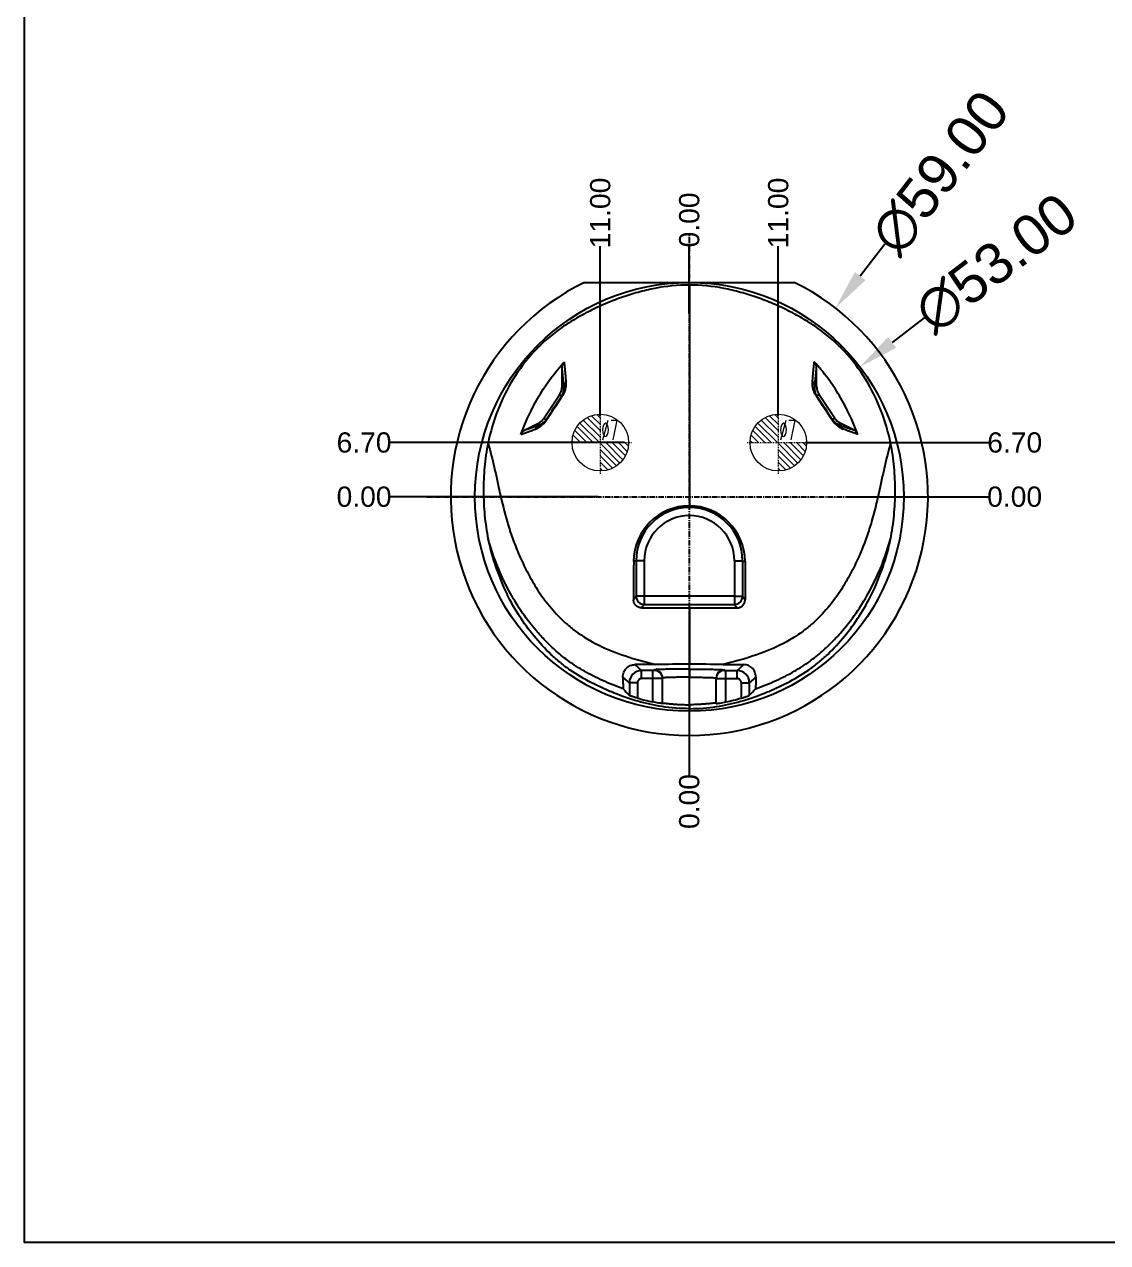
# Model space of a CAD drawing. Header units: millimetres. Extents: x 2899 to 3306, y 1519 to 1820.
# Drawn here: x 2899.5 to 3033.4, y 1519.2 to 1669.8 of the extents above; entities that cross this region are included whole.
import ezdxf
from ezdxf.enums import TextEntityAlignment as Align

# ---------------------------------------------------------------- set-up
doc = ezdxf.new("R2010")
doc.units = ezdxf.units.MM
doc.linetypes.add('CENTER', pattern=[0.6, 0.375, -0.075, 0.075, -0.075])
doc.linetypes.add('HIDDEN', pattern=[0.2, 0.1, -0.1])
doc.layers.add('DEFAULT_2', color=8, linetype='HIDDEN')
doc.layers.add('dim', color=82, linetype='Continuous', lineweight=9)
doc.layers.add('epin', color=13, linetype='Continuous', lineweight=9)
doc.styles.get("Standard").update_dxf_attribs({"font": 'arial.ttf'})
doc.styles.add('TXT05', font='txt.shx', dxfattribs={"width": 0.5, "bigfont": 'gbcbig.shx'})
doc.dimstyles.get("Standard").update_dxf_attribs({"dimtxt": 0.18, "dimasz": 0.18, "dimexe": 0.18, "dimexo": 0.0625, "dimgap": 0.09, "dimtad": 0, "dimtih": 1, "dimtoh": 1, "dimzin": 0, "dimdsep": 46, "dimtxsty": 'Standard', "dimcen": 0.09, "dimadec": 0, "dimazin": 0, "dimtfac": 1, "dimtofl": 0, "dimtmove": 0, "dimatfit": 3, "dimfxl": 0, "dimtolj": 1, "dimtzin": 0, "dimarcsym": 0})

# ---------------------------------------------------------------- blocks, each defined once
blk = doc.blocks.new('*D21')
at = {"layer": 'Defpoints', "color": 0, "transparency": 16777216}
for p in [(2995.98, 1618.13), (3018.65, 1618.13), (2981.68, 1611.43)]:
    blk.add_point(p, dxfattribs=at)
at = {"layer": 'dim', "color": 4, "lineweight": -2, "transparency": 16777216}
blk.add_line((2995.98, 1618.13), (3018.65, 1618.13), dxfattribs=at)
at = {"layer": 'dim', "color": 6, "transparency": 16777216, "insert": (3021.9, 1618.13), "char_height": 2.5, "attachment_point": 5}
blk.add_mtext('\\A1;6.70', dxfattribs=at)
blk = doc.blocks.new('*D26')
at = {"layer": 'Defpoints', "color": 0, "transparency": 16777216}
for p in [(2981.68, 1611.43), (3001.43, 1611.43), (3018.65, 1611.43)]:
    blk.add_point(p, dxfattribs=at)
at = {"layer": 'dim', "color": 4, "lineweight": -2, "transparency": 16777216}
blk.add_line((3001.43, 1611.43), (3018.65, 1611.43), dxfattribs=at)
at = {"layer": 'dim', "color": 6, "transparency": 16777216, "insert": (3021.89, 1611.43), "char_height": 2.5, "attachment_point": 5}
blk.add_mtext('\\A1;0.00', dxfattribs=at)
blk = doc.blocks.new('*D22')
at = {"layer": 'Defpoints', "color": 0, "transparency": 16777216}
for p in [(2992.68, 1642.41), (2992.68, 1621.43), (2981.68, 1611.43)]:
    blk.add_point(p, dxfattribs=at)
at = {"layer": 'dim', "color": 4, "lineweight": -2, "transparency": 16777216}
blk.add_line((2992.68, 1621.43), (2992.68, 1642.41), dxfattribs=at)
at = {"layer": 'dim', "color": 6, "transparency": 16777216, "insert": (2992.68, 1646.51), "char_height": 2.5, "attachment_point": 5, "rotation": 90}
blk.add_mtext('\\A1;11.00', dxfattribs=at)
blk = doc.blocks.new('*D28')
at = {"layer": 'Defpoints', "color": 0, "transparency": 16777216}
for p in [(2981.68, 1642.41), (2981.68, 1634.1), (2981.68, 1611.43)]:
    blk.add_point(p, dxfattribs=at)
at = {"layer": 'dim', "color": 4, "lineweight": -2, "transparency": 16777216}
blk.add_line((2981.68, 1634.1), (2981.68, 1642.41), dxfattribs=at)
at = {"layer": 'dim', "color": 6, "transparency": 16777216, "insert": (2981.68, 1645.65), "char_height": 2.5, "attachment_point": 5, "rotation": 90}
blk.add_mtext('\\A1;0.00', dxfattribs=at)
blk = doc.blocks.new('*D29')
at = {"layer": 'Defpoints', "color": 0, "transparency": 16777216}
for p in [(2970.68, 1642.41), (2970.68, 1621.43), (2981.68, 1611.43)]:
    blk.add_point(p, dxfattribs=at)
at = {"layer": 'dim', "color": 4, "lineweight": -2, "transparency": 16777216}
blk.add_line((2970.68, 1621.43), (2970.68, 1642.41), dxfattribs=at)
at = {"layer": 'dim', "color": 6, "transparency": 16777216, "insert": (2970.68, 1646.51), "char_height": 2.5, "attachment_point": 5, "rotation": 90}
blk.add_mtext('\\A1;11.00', dxfattribs=at)
blk = doc.blocks.new('*D23')
at = {"layer": 'Defpoints', "color": 0, "transparency": 16777216}
for p in [(2944.73, 1611.43), (2970.43, 1611.43), (2981.68, 1611.43)]:
    blk.add_point(p, dxfattribs=at)
at = {"layer": 'dim', "color": 4, "lineweight": -2, "transparency": 16777216}
blk.add_line((2970.43, 1611.43), (2944.73, 1611.43), dxfattribs=at)
at = {"layer": 'dim', "color": 6, "transparency": 16777216, "insert": (2941.48, 1611.43), "char_height": 2.5, "attachment_point": 5}
blk.add_mtext('\\A1;0.00', dxfattribs=at)
blk = doc.blocks.new('*D30')
at = {"layer": 'Defpoints', "color": 0, "transparency": 16777216}
for p in [(2944.73, 1618.13), (2973.68, 1618.13), (2981.68, 1611.43)]:
    blk.add_point(p, dxfattribs=at)
at = {"layer": 'dim', "color": 4, "lineweight": -2, "transparency": 16777216}
blk.add_line((2973.68, 1618.13), (2944.73, 1618.13), dxfattribs=at)
at = {"layer": 'dim', "color": 6, "transparency": 16777216, "insert": (2941.48, 1618.13), "char_height": 2.5, "attachment_point": 5}
blk.add_mtext('\\A1;6.70', dxfattribs=at)
blk = doc.blocks.new('*D24')
at = {"layer": 'Defpoints', "color": 0, "transparency": 16777216}
for p in [(2981.68, 1611.43), (2981.68, 1596.5), (2981.68, 1577.02)]:
    blk.add_point(p, dxfattribs=at)
at = {"layer": 'dim', "color": 4, "lineweight": -2, "transparency": 16777216}
blk.add_line((2981.68, 1596.5), (2981.68, 1577.02), dxfattribs=at)
at = {"layer": 'dim', "color": 6, "transparency": 16777216, "insert": (2981.68, 1573.77), "char_height": 2.5, "attachment_point": 5, "rotation": 90}
blk.add_mtext('\\A1;0.00', dxfattribs=at)
blk = doc.blocks.new('*D31')
at = {"color": 4, "lineweight": -2, "transparency": 16777216}
blk.add_line((3010.72, 1633.54), (3006.75, 1630.51), dxfattribs=at)
at = {"color": 4, "transparency": 16777216}
blk.add_solid([(3006.24, 1631.17), (3007.25, 1629.85), (3002.77, 1627.48)], dxfattribs=at)
at = {"layer": 'Defpoints', "color": 0, "transparency": 16777216}
for p in [(3002.77, 1627.48), (2960.6, 1595.37)]:
    blk.add_point(p, dxfattribs=at)
at = {"color": 6, "transparency": 16777216, "insert": (3019.59, 1640.29), "char_height": 5, "attachment_point": 5, "rotation": 37.288}
blk.add_mtext('\\A1;∅53.00', dxfattribs=at)
blk = doc.blocks.new('*D32')
at = {"color": 4, "lineweight": -2, "transparency": 16777216}
blk.add_line((3005.86, 1642.66), (3002.8, 1638.71), dxfattribs=at)
at = {"color": 4, "transparency": 16777216}
blk.add_solid([(3002.14, 1639.22), (3003.46, 1638.2), (2999.74, 1634.75)], dxfattribs=at)
at = {"layer": 'Defpoints', "color": 0, "transparency": 16777216}
for p in [(2999.74, 1634.75), (2963.63, 1588.1)]:
    blk.add_point(p, dxfattribs=at)
at = {"color": 6, "transparency": 16777216, "insert": (3012.69, 1651.48), "char_height": 5, "attachment_point": 5, "rotation": 52.2565}
blk.add_mtext('\\A1;∅59.00', dxfattribs=at)
blk = doc.blocks.new('epin_ejp_7')
at = {"layer": 'epin'}
h = blk.add_hatch(dxfattribs=at)
h.set_pattern_fill('_ANSI31', color=123, scale=0.175, angle=90)
h.set_pattern_definition([(135, (711.1017, 67.38964), (-0.3928862, -0.3928862), [])])
h.paths.add_polyline_path([(0, 3.5, 0.414214), (-3.5, 0), (0, 0)])
h.paths.add_polyline_path([(3.5, 0), (0, 0), (0, -3.5, 0.414214)])
at = {"layer": 'epin', "color": 1, "linetype": 'CENTER', "ltscale": 0.217692}
for p, q in [((0, -3.85), (0, 3.85)), ((-3.85, 0), (3.85, 0))]:
    blk.add_line(p, q, dxfattribs=at)
at = {"layer": 'epin'}
blk.add_circle((0, 0), 3.5, dxfattribs=at)
at = {"layer": 'epin', "color": 6, "style": 'TXT05', "width": 0.5}
blk.add_text('%%c7', height=2.45, dxfattribs=at).set_placement((1.16, 1.57), align=Align.MIDDLE)

msp = doc.modelspace()

# ---------------------------------------------------------------- linework, layer by layer
at = {"color": 1, "linetype": 'CENTER', "ltscale": 1.834833}
for p, q in [((2981.684, 1578.975), (2981.684, 1643.875)), ((2949.234, 1611.425), (3014.134, 1611.425))]:
    msp.add_line(p, q, dxfattribs=at)
at = {"color": 7, "linetype": 'Continuous'}
for p, q in [((2968.723, 1637.925), (2994.646, 1637.925)), ((2981.684, 1637.605), (2981.684, 1637.232)), ((2981.684, 1637.232), (2981.684, 1610.309)), ((2965.956, 1625.126), (2965.956, 1627.377)), ((2997.413, 1625.126), (2997.413, 1627.377)), ((2965.956, 1625.126), (2966.175, 1625.041)), ((2997.413, 1625.126), (2997.194, 1625.041)), ((2963.746, 1621.179), (2965.623, 1624.019)), ((2965.623, 1624.019), (2965.918, 1623.904)), ((2997.746, 1624.019), (2997.451, 1623.904)), ((2999.623, 1621.179), (2997.746, 1624.019)), ((2961.379, 1619.714), (2962.952, 1620.482)), ((2962.952, 1620.482), (2963.102, 1620.291)), ((2963.746, 1621.179), (2963.95, 1620.92)), ((2999.623, 1621.179), (2999.419, 1620.92)), ((3000.417, 1620.482), (3000.267, 1620.291)), ((3001.99, 1619.714), (3000.417, 1620.482)), ((2975.111, 1603.534), (2974.804, 1603.442)), ((2975.111, 1603.534), (2975.111, 1599.132)), ((2976.116, 1603.537), (2976.116, 1598.127)), ((2987.253, 1603.537), (2987.253, 1598.127)), ((2988.257, 1603.534), (2988.257, 1599.132)), ((2988.257, 1603.534), (2988.565, 1603.442)), ((2975.111, 1599.132), (2974.789, 1598.713)), ((2987.253, 1599.135), (2976.116, 1599.135)), ((2988.257, 1599.132), (2988.58, 1598.713)), ((2976.116, 1598.127), (2975.788, 1597.701)), ((2976.116, 1598.127), (2987.253, 1598.127)), ((2981.684, 1597.688), (2981.684, 1590.732)), ((2987.253, 1598.127), (2987.58, 1597.701)), ((2974.951, 1590.69), (2975.779, 1589.961)), ((2981.684, 1590.134), (2981.684, 1589.132)), ((2987.59, 1589.961), (2988.417, 1590.69)), ((2974.272, 1588.454), (2973.472, 1589.159)), ((2975.779, 1588.96), (2975.779, 1589.961)), ((2977.162, 1589.961), (2975.779, 1589.961)), ((2977.162, 1588.96), (2975.779, 1588.96)), ((2977.162, 1586.079), (2977.162, 1589.961)), ((2978.086, 1588.96), (2977.162, 1588.96)), ((2977.363, 1590.034), (2977.363, 1589.966)), ((2978.368, 1588.961), (2978.086, 1588.96)), ((2978.368, 1585.936), (2978.368, 1589.03)), ((2985.001, 1585.936), (2985.001, 1589.03)), ((2985.001, 1588.961), (2985.283, 1588.96)), ((2985.283, 1588.96), (2986.207, 1588.96)), ((2986.006, 1590.034), (2986.006, 1589.966)), ((2986.207, 1586.079), (2986.207, 1589.961)), ((2986.207, 1589.961), (2987.59, 1589.961)), ((2986.207, 1588.96), (2987.59, 1588.96)), ((2987.59, 1588.96), (2987.59, 1589.961)), ((2989.897, 1589.159), (2989.097, 1588.454)), ((2974.272, 1588.454), (2974.272, 1586.879)), ((2975.277, 1588.458), (2975.277, 1586.548)), ((2988.092, 1588.458), (2988.092, 1586.548)), ((2989.097, 1588.454), (2989.097, 1586.879)), ((2981.684, 1585.733), (2981.684, 1585.245))]:
    msp.add_line(p, q, dxfattribs=at)
msp.add_lwpolyline([(2899.491, 1820.397), (3306.345, 1820.397), (3306.345, 1519.248), (2899.491, 1519.248)], close=True)
msp.add_circle((2981.684, 1611.425), 26.5, dxfattribs=at)
for centre, radius, start, end in [((2981.684, 1611.425), 29.5, 116.06384, 63.93616), ((2805.69, 1727.403), 190.749, 326.06603, 327.13959), ((2755.579, 1761.684), 251.514, 325.94456, 326.7929), ((3207.79, 1761.684), 251.514, 213.2071, 214.05544), ((3157.679, 1727.403), 190.749, 212.86041, 213.93397), ((2952.335, 1649.584), 31.208, 286.84395, 290.18058), ((2961.627, 1622.416), 2.815, 291.54661, 325.89464), ((3001.742, 1622.416), 2.815, 214.10536, 248.45339), ((3011.033, 1649.584), 31.208, 249.81942, 253.15605), ((2981.679, 1603.424), 6.886, 0.14931, 179.85069), ((2981.684, 1603.534), 6.573, 0.00014, 179.99986), ((2981.684, 1603.537), 5.568, 0.00033, 179.99967), ((2984.536, 1611.906), 28.301, 191.62885, 206.29488), ((2978.887, 1611.887), 28.243, 333.69011, 348.38569), ((2976.116, 1599.132), 1.005, 180.00906, 269.99122), ((2987.252, 1599.132), 1.005, 270.00878, 359.99094), ((2981.882, 3056.985), 1459.297, 269.760754, 269.99225), ((2981.487, 3056.985), 1459.297, 270.00775, 270.239246), ((2981.883, 1117.059), 473.673, 90.02397, 90.52654), ((2981.486, 1117.059), 473.673, 89.47346, 89.97603), ((2975.78, 1588.454), 1.508, 90.02688, 179.97283), ((2975.779, 1588.458), 0.502, 89.99218, 180.00754), ((2977.363, 1589.03), 1.005, 0.0087, 90.00756), ((2977.363, 1588.961), 1.005, 0.02377, 90.0008), ((2986.006, 1589.03), 1.005, 89.99244, 179.9913), ((2986.006, 1588.961), 1.005, 89.9992, 179.97623), ((2987.589, 1588.454), 1.508, 0.02717, 89.97312), ((2987.59, 1588.458), 0.502, 359.99246, 90.00782), ((3009.588, 1620.319), 48.636, 222.12046, 223.43653), ((2954.111, 1620.013), 48.186, 316.55732, 317.88569), ((2982.317, 1610.834), 25.285, 253.83318, 258.23621), ((2981.052, 1610.834), 25.285, 281.76379, 286.16682)]:
    msp.add_arc(centre, radius, start, end, dxfattribs=at)
for centre, major_axis, ratio, start_param, end_param in [((2963.945, 1625.127), (1.927, -0.575), 0.9993317, -0.2939076, 0.2898369), ((2999.424, 1625.127), (1.927, 0.575), 0.9993317, 2.8517557, 3.4355003), ((2962.069, 1622.289), (-1.332, 1.507), 0.9993462, -3.4114464, -2.8792204), ((3001.3, 1622.289), (1.332, 1.507), 0.9993462, -3.4039649, -2.8717389)]:
    msp.add_ellipse(centre, major_axis=major_axis, ratio=ratio, start_param=start_param, end_param=end_param, dxfattribs=at)
for points, knots in [([(2981.684, 1637.605), (2980.26, 1637.605), (2978.118, 1637.379), (2975.341, 1636.728), (2973.3, 1636.082), (2971.304, 1635.31), (2969.36, 1634.415), (2967.481, 1633.388), (2965.686, 1632.22), (2964.003, 1630.894), (2961.952, 1628.908), (2959.8, 1626.036), (2957.899, 1622.186), (2957.087, 1619.438), (2956.801, 1618.042)], [0, 0, 0, 0, 0.1249389, 0.1874633, 0.249986, 0.3125144, 0.3750352, 0.4375612, 0.5000986, 0.5626313, 0.6251757, 0.7501022, 0.8750449, 1, 1, 1, 1]), ([(3006.568, 1618.044), (3006.282, 1619.44), (3005.469, 1622.188), (3003.568, 1626.037), (3001.416, 1628.909), (2999.365, 1630.895), (2997.682, 1632.221), (2995.887, 1633.388), (2994.008, 1634.415), (2992.064, 1635.31), (2990.068, 1636.082), (2988.027, 1636.728), (2985.251, 1637.379), (2983.109, 1637.605), (2981.684, 1637.605)], [0, 0, 0, 0, 0.1249554, 0.2498984, 0.374825, 0.4373693, 0.4999021, 0.5624394, 0.6249654, 0.6874863, 0.7500145, 0.8125372, 0.8750614, 1, 1, 1, 1]), ([(2960.86, 1619.147), (2961.473, 1620.786), (2962.961, 1623.973), (2965.043, 1626.826), (2966.238, 1628.102)], [0, 0, 0, 0, 0.500171, 1, 1, 1, 1]), ([(2965.956, 1627.377), (2965.956, 1627.509), (2966.005, 1627.775), (2966.148, 1628.006), (2966.238, 1628.102)], [0, 0, 0, 0, 0.5001133, 1, 1, 1, 1]), ([(2966.464, 1625.673), (2966.446, 1625.905), (2966.38, 1626.716), (2966.303, 1627.525), (2966.238, 1628.102)], [0, 0, 0, 0, 0.2865492, 1, 1, 1, 1]), ([(2996.904, 1625.673), (2996.923, 1625.905), (2996.989, 1626.716), (2997.066, 1627.525), (2997.13, 1628.102)], [0, 0, 0, 0, 0.2865492, 1, 1, 1, 1]), ([(3002.509, 1619.147), (3001.896, 1620.786), (3000.408, 1623.973), (2998.326, 1626.826), (2997.13, 1628.102)], [0, 0, 0, 0, 0.500171, 1, 1, 1, 1]), ([(2997.413, 1627.377), (2997.413, 1627.509), (2997.364, 1627.775), (2997.221, 1628.006), (2997.13, 1628.102)], [0, 0, 0, 0, 0.5001133, 1, 1, 1, 1]), ([(2966.175, 1625.041), (2966.158, 1625.264), (2966.096, 1626.044), (2966.021, 1626.822), (2965.956, 1627.377)], [0, 0, 0, 0, 0.2860987, 1, 1, 1, 1]), ([(2997.194, 1625.041), (2997.211, 1625.264), (2997.273, 1626.044), (2997.348, 1626.822), (2997.413, 1627.377)], [0, 0, 0, 0, 0.2860987, 1, 1, 1, 1]), ([(2965.918, 1623.904), (2966.051, 1624.113), (2966.19, 1624.499), (2966.191, 1624.896), (2966.175, 1625.041)], [0, 0, 0, 0, 0.6292586, 1, 1, 1, 1]), ([(2966.02, 1623.938), (2966.221, 1624.245), (2966.454, 1624.825), (2966.483, 1625.435), (2966.464, 1625.673)], [0, 0, 0, 0, 0.6058288, 1, 1, 1, 1]), ([(2966.464, 1625.673), (2966.377, 1625.591), (2966.232, 1625.395), (2966.177, 1625.157), (2966.175, 1625.041)], [0, 0, 0, 0, 0.5076856, 1, 1, 1, 1]), ([(2997.349, 1623.938), (2997.148, 1624.245), (2996.915, 1624.825), (2996.886, 1625.435), (2996.904, 1625.673)], [0, 0, 0, 0, 0.6058288, 1, 1, 1, 1]), ([(2996.904, 1625.673), (2996.992, 1625.591), (2997.137, 1625.395), (2997.192, 1625.157), (2997.194, 1625.041)], [0, 0, 0, 0, 0.5076856, 1, 1, 1, 1]), ([(2997.451, 1623.904), (2997.318, 1624.113), (2997.179, 1624.499), (2997.178, 1624.896), (2997.194, 1625.041)], [0, 0, 0, 0, 0.6292586, 1, 1, 1, 1]), ([(2966.02, 1623.938), (2966.009, 1623.938), (2965.973, 1623.936), (2965.934, 1623.923), (2965.918, 1623.904)], [0, 0, 0, 0, 0.3087765, 1, 1, 1, 1]), ([(2997.349, 1623.938), (2997.36, 1623.938), (2997.396, 1623.936), (2997.435, 1623.923), (2997.451, 1623.904)], [0, 0, 0, 0, 0.3087765, 1, 1, 1, 1]), ([(2962.661, 1619.798), (2962.701, 1619.903), (2962.82, 1620.1), (2963.003, 1620.241), (2963.102, 1620.291)], [0, 0, 0, 0, 0.5046216, 1, 1, 1, 1]), ([(2963.102, 1620.291), (2963.219, 1620.328), (2963.549, 1620.472), (2963.819, 1620.727), (2963.95, 1620.92)], [0, 0, 0, 0, 0.3457845, 1, 1, 1, 1]), ([(2963.957, 1620.838), (2963.954, 1620.846), (2963.945, 1620.871), (2963.942, 1620.902), (2963.95, 1620.92)], [0, 0, 0, 0, 0.3092512, 1, 1, 1, 1]), ([(2999.411, 1620.838), (2999.415, 1620.846), (2999.424, 1620.871), (2999.427, 1620.902), (2999.419, 1620.92)], [0, 0, 0, 0, 0.3092512, 1, 1, 1, 1]), ([(3000.267, 1620.291), (3000.149, 1620.328), (2999.82, 1620.472), (2999.55, 1620.727), (2999.419, 1620.92)], [0, 0, 0, 0, 0.3457845, 1, 1, 1, 1]), ([(3000.708, 1619.798), (3000.667, 1619.903), (3000.549, 1620.1), (3000.366, 1620.241), (3000.267, 1620.291)], [0, 0, 0, 0, 0.5046216, 1, 1, 1, 1]), ([(2960.86, 1619.147), (2960.99, 1619.189), (2961.596, 1619.391), (2962.194, 1619.613), (2962.661, 1619.798)], [0, 0, 0, 0, 0.2144681, 1, 1, 1, 1]), ([(2960.86, 1619.147), (2960.906, 1619.269), (2961.046, 1619.497), (2961.261, 1619.657), (2961.379, 1619.714)], [0, 0, 0, 0, 0.499921, 1, 1, 1, 1]), ([(3002.509, 1619.147), (3002.379, 1619.189), (3001.773, 1619.391), (3001.174, 1619.613), (3000.708, 1619.798)], [0, 0, 0, 0, 0.2144681, 1, 1, 1, 1]), ([(3002.509, 1619.147), (3002.463, 1619.269), (3002.323, 1619.497), (3002.107, 1619.657), (3001.99, 1619.714)], [0, 0, 0, 0, 0.499921, 1, 1, 1, 1]), ([(2956.801, 1618.042), (2956.601, 1617.07), (2956.323, 1615.1), (2956.199, 1612.121), (2956.338, 1609.143), (2956.617, 1607.173), (2956.817, 1606.201)], [0, 0, 0, 0, 0.2499727, 0.5000131, 0.7500447, 1, 1, 1, 1]), ([(2956.802, 1618.052), (2957.096, 1617.079), (2957.603, 1615.021), (2958.283, 1611.773), (2958.979, 1608.908), (2959.739, 1606.503), (2960.465, 1604.603), (2961.36, 1602.654), (2962.444, 1600.66), (2963.779, 1598.633), (2965.158, 1596.992), (2966.48, 1595.724), (2968.076, 1594.435), (2970.484, 1592.991), (2973.837, 1591.655), (2976.269, 1591.021), (2977.53, 1590.712)], [0, 0, 0, 0, 0.082375, 0.171719, 0.2690934, 0.3212681, 0.3761352, 0.4339431, 0.4949973, 0.5600218, 0.6304068, 0.6682718, 0.7084138, 0.7964882, 0.8947183, 1, 1, 1, 1]), ([(3006.566, 1618.054), (3006.272, 1617.081), (3005.765, 1615.023), (3005.086, 1611.775), (3004.389, 1608.91), (3003.63, 1606.504), (3002.903, 1604.604), (3002.008, 1602.655), (3000.924, 1600.661), (2999.59, 1598.633), (2998.211, 1596.992), (2996.888, 1595.724), (2995.293, 1594.435), (2992.884, 1592.992), (2989.532, 1591.655), (2987.1, 1591.021), (2985.839, 1590.712)], [0, 0, 0, 0, 0.0823757, 0.1717196, 0.2690943, 0.3212695, 0.3761375, 0.4339467, 0.4950023, 0.560028, 0.6304139, 0.668279, 0.7084208, 0.7964938, 0.8947214, 1, 1, 1, 1]), ([(3006.552, 1606.201), (3006.752, 1607.173), (3007.031, 1609.144), (3007.17, 1612.122), (3007.046, 1615.101), (3006.767, 1617.072), (3006.568, 1618.044)], [0, 0, 0, 0, 0.249955, 0.499986, 0.7500272, 1, 1, 1, 1]), ([(2973.513, 1587.699), (2972.647, 1588.009), (2971.014, 1588.671), (2968.765, 1589.794), (2966.85, 1591.013), (2965.258, 1592.295), (2963.912, 1593.584), (2962.411, 1595.236), (2960.87, 1597.27), (2959.411, 1599.685), (2957.987, 1602.602), (2957.211, 1604.788), (2956.817, 1606.201)], [0, 0, 0, 0, 0.1063096, 0.2032403, 0.2900681, 0.3678579, 0.4390038, 0.5051279, 0.6254716, 0.733146, 0.8305581, 1, 1, 1, 1]), ([(2989.856, 1587.699), (2990.722, 1588.009), (2992.355, 1588.671), (2994.604, 1589.794), (2996.518, 1591.013), (2998.111, 1592.295), (2999.457, 1593.584), (3000.958, 1595.235), (3002.498, 1597.27), (3003.958, 1599.685), (3005.382, 1602.602), (3006.157, 1604.788), (3006.552, 1606.201)], [0, 0, 0, 0, 0.1063099, 0.2032409, 0.2900689, 0.3678587, 0.4390047, 0.5051288, 0.6254724, 0.7331466, 0.8305586, 1, 1, 1, 1]), ([(2974.804, 1603.442), (2974.802, 1603.052), (2974.797, 1601.476), (2974.792, 1599.9), (2974.789, 1598.713)], [0, 0, 0, 0, 0.2472161, 1, 1, 1, 1]), ([(2976.116, 1603.537), (2975.989, 1603.537), (2975.804, 1603.537), (2975.568, 1603.537), (2975.418, 1603.537), (2975.295, 1603.536), (2975.202, 1603.537), (2975.145, 1603.533), (2975.118, 1603.536), (2975.111, 1603.534)], [0, 0, 0, 0, 0.3802786, 0.5523231, 0.7034235, 0.8278503, 0.9208854, 0.9790017, 1, 1, 1, 1]), ([(2987.253, 1603.537), (2987.38, 1603.537), (2987.565, 1603.537), (2987.801, 1603.537), (2987.951, 1603.537), (2988.074, 1603.536), (2988.167, 1603.537), (2988.224, 1603.533), (2988.251, 1603.536), (2988.257, 1603.534)], [0, 0, 0, 0, 0.3802786, 0.5523231, 0.7034235, 0.8278503, 0.9208854, 0.9790017, 1, 1, 1, 1]), ([(2988.565, 1603.442), (2988.567, 1603.052), (2988.572, 1601.476), (2988.577, 1599.9), (2988.58, 1598.713)], [0, 0, 0, 0, 0.2472161, 1, 1, 1, 1]), ([(2978.317, 1585.509), (2977.304, 1585.665), (2975.296, 1586.109), (2972.871, 1586.951), (2970.986, 1587.759), (2969.138, 1588.648), (2967.364, 1589.689), (2965.726, 1590.925), (2964.187, 1592.283), (2961.748, 1594.92), (2960.072, 1597.535), (2959.164, 1599.369)], [0, 0, 0, 0, 0.1250331, 0.2500832, 0.3126311, 0.3751772, 0.5001986, 0.5627441, 0.625289, 0.7503194, 1, 1, 1, 1]), ([(2976.116, 1599.135), (2975.989, 1599.135), (2975.804, 1599.135), (2975.568, 1599.135), (2975.418, 1599.135), (2975.295, 1599.133), (2975.202, 1599.135), (2975.145, 1599.131), (2975.118, 1599.134), (2975.111, 1599.132)], [0, 0, 0, 0, 0.3802798, 0.5523245, 0.7034252, 0.8278519, 0.9208867, 0.9790023, 1, 1, 1, 1]), ([(2985.052, 1585.509), (2986.065, 1585.665), (2988.072, 1586.109), (2990.497, 1586.951), (2992.383, 1587.759), (2994.23, 1588.648), (2996.005, 1589.689), (2997.643, 1590.925), (2999.182, 1592.283), (3001.621, 1594.92), (3003.297, 1597.535), (3004.205, 1599.369)], [0, 0, 0, 0, 0.1250331, 0.2500832, 0.3126311, 0.3751772, 0.5001986, 0.5627441, 0.625289, 0.7503194, 1, 1, 1, 1]), ([(2987.253, 1599.135), (2987.38, 1599.135), (2987.565, 1599.135), (2987.801, 1599.135), (2987.951, 1599.135), (2988.074, 1599.133), (2988.167, 1599.135), (2988.224, 1599.131), (2988.251, 1599.134), (2988.257, 1599.132)], [0, 0, 0, 0, 0.3802798, 0.5523245, 0.7034252, 0.8278519, 0.9208867, 0.9790023, 1, 1, 1, 1]), ([(2975.788, 1597.701), (2975.657, 1597.701), (2975.395, 1597.755), (2975.064, 1597.98), (2974.841, 1598.314), (2974.789, 1598.58), (2974.789, 1598.713)], [0, 0, 0, 0, 0.2501968, 0.4970036, 0.7455675, 1, 1, 1, 1]), ([(2987.58, 1597.701), (2987.711, 1597.701), (2987.974, 1597.755), (2988.305, 1597.98), (2988.528, 1598.314), (2988.58, 1598.58), (2988.58, 1598.713)], [0, 0, 0, 0, 0.2501968, 0.4970036, 0.7455675, 1, 1, 1, 1]), ([(2973.472, 1589.159), (2973.47, 1589.357), (2973.544, 1589.755), (2973.87, 1590.261), (2974.362, 1590.604), (2974.756, 1590.688), (2974.951, 1590.69)], [0, 0, 0, 0, 0.2531143, 0.5017936, 0.7500322, 1, 1, 1, 1]), ([(2977.53, 1590.712), (2977.313, 1590.71), (2976.453, 1590.704), (2975.594, 1590.696), (2974.951, 1590.69)], [0, 0, 0, 0, 0.2523258, 1, 1, 1, 1]), ([(2981.684, 1590.134), (2981.403, 1590.134), (2980.852, 1590.133), (2980.052, 1590.127), (2979.314, 1590.118), (2978.752, 1590.108), (2978.354, 1590.098), (2978.103, 1590.09), (2977.885, 1590.082), (2977.704, 1590.074), (2977.562, 1590.065), (2977.468, 1590.057), (2977.413, 1590.05), (2977.386, 1590.045), (2977.372, 1590.041), (2977.363, 1590.037), (2977.363, 1590.034)], [0, 0, 0, 0, 0.1949021, 0.3823033, 0.5550158, 0.7063997, 0.7722421, 0.8306536, 0.8810739, 0.9230238, 0.9561062, 0.9800172, 0.9884707, 0.9945724, 0.9983492, 1, 1, 1, 1]), ([(2981.684, 1590.134), (2981.965, 1590.134), (2982.517, 1590.133), (2983.317, 1590.127), (2984.055, 1590.118), (2984.617, 1590.108), (2985.014, 1590.098), (2985.266, 1590.09), (2985.484, 1590.082), (2985.664, 1590.074), (2985.807, 1590.065), (2985.901, 1590.057), (2985.956, 1590.05), (2985.982, 1590.045), (2985.997, 1590.041), (2986.006, 1590.037), (2986.006, 1590.034)], [0, 0, 0, 0, 0.1949021, 0.3823033, 0.5550158, 0.7063997, 0.7722421, 0.8306536, 0.8810739, 0.9230238, 0.9561062, 0.9800172, 0.9884707, 0.9945724, 0.9983492, 1, 1, 1, 1]), ([(2985.839, 1590.712), (2986.056, 1590.71), (2986.915, 1590.704), (2987.775, 1590.696), (2988.417, 1590.69)], [0, 0, 0, 0, 0.2523258, 1, 1, 1, 1]), ([(2989.897, 1589.159), (2989.899, 1589.357), (2989.825, 1589.755), (2989.499, 1590.261), (2989.007, 1590.604), (2988.613, 1590.688), (2988.417, 1590.69)], [0, 0, 0, 0, 0.2531143, 0.5017936, 0.7500322, 1, 1, 1, 1]), ([(2973.472, 1589.159), (2973.474, 1588.985), (2973.476, 1588.729), (2973.482, 1588.401), (2973.486, 1588.182), (2973.492, 1587.994), (2973.497, 1587.862), (2973.502, 1587.781), (2973.505, 1587.741), (2973.509, 1587.716), (2973.511, 1587.702), (2973.513, 1587.699)], [0, 0, 0, 0, 0.3576139, 0.5236712, 0.6756402, 0.8068544, 0.9088193, 0.9463488, 0.9740964, 0.9918488, 1, 1, 1, 1]), ([(2977.363, 1589.966), (2977.363, 1589.965), (2977.355, 1589.966), (2977.346, 1589.964), (2977.326, 1589.964), (2977.291, 1589.962), (2977.235, 1589.962), (2977.188, 1589.961), (2977.162, 1589.961)], [0, 0, 0, 0, 0.0197106, 0.0767176, 0.1691108, 0.2933998, 0.6175902, 1, 1, 1, 1]), ([(2981.684, 1589.132), (2981.469, 1589.132), (2981.046, 1589.131), (2980.431, 1589.126), (2979.865, 1589.116), (2979.434, 1589.106), (2979.129, 1589.095), (2978.935, 1589.087), (2978.769, 1589.079), (2978.629, 1589.07), (2978.522, 1589.061), (2978.439, 1589.052), (2978.398, 1589.043), (2978.368, 1589.036), (2978.368, 1589.03)], [0, 0, 0, 0, 0.1947938, 0.3820892, 0.5547028, 0.7060029, 0.7718132, 0.8302016, 0.8806107, 0.9225654, 0.9556743, 0.9796443, 0.9943195, 1, 1, 1, 1]), ([(2981.684, 1589.132), (2981.9, 1589.132), (2982.323, 1589.131), (2982.938, 1589.126), (2983.504, 1589.116), (2983.935, 1589.106), (2984.24, 1589.095), (2984.433, 1589.087), (2984.6, 1589.079), (2984.739, 1589.07), (2984.847, 1589.061), (2984.93, 1589.052), (2984.971, 1589.043), (2985.001, 1589.036), (2985.001, 1589.03)], [0, 0, 0, 0, 0.1947938, 0.3820892, 0.5547028, 0.7060029, 0.7718132, 0.8302016, 0.8806107, 0.9225654, 0.9556743, 0.9796443, 0.9943195, 1, 1, 1, 1]), ([(2986.006, 1589.966), (2986.006, 1589.965), (2986.014, 1589.966), (2986.023, 1589.964), (2986.042, 1589.964), (2986.078, 1589.962), (2986.134, 1589.962), (2986.181, 1589.961), (2986.207, 1589.961)], [0, 0, 0, 0, 0.0197106, 0.0767176, 0.1691108, 0.2933998, 0.6175902, 1, 1, 1, 1]), ([(2989.897, 1589.159), (2989.895, 1588.985), (2989.892, 1588.729), (2989.887, 1588.401), (2989.883, 1588.182), (2989.877, 1587.994), (2989.872, 1587.862), (2989.867, 1587.781), (2989.864, 1587.741), (2989.86, 1587.716), (2989.858, 1587.702), (2989.856, 1587.699)], [0, 0, 0, 0, 0.3576139, 0.5236712, 0.6756402, 0.8068544, 0.9088193, 0.9463488, 0.9740964, 0.9918488, 1, 1, 1, 1]), ([(2975.277, 1588.458), (2975.151, 1588.458), (2974.917, 1588.457), (2974.641, 1588.457), (2974.461, 1588.456), (2974.367, 1588.456), (2974.308, 1588.455), (2974.28, 1588.455), (2974.272, 1588.454)], [0, 0, 0, 0, 0.3767617, 0.6980179, 0.8225356, 0.9164892, 0.9763858, 1, 1, 1, 1]), ([(2988.092, 1588.458), (2988.218, 1588.458), (2988.452, 1588.457), (2988.728, 1588.457), (2988.908, 1588.456), (2989.002, 1588.456), (2989.061, 1588.455), (2989.089, 1588.455), (2989.097, 1588.454)], [0, 0, 0, 0, 0.3767617, 0.6980179, 0.8225356, 0.9164892, 0.9763858, 1, 1, 1, 1]), ([(2975.277, 1586.548), (2975.152, 1586.584), (2974.971, 1586.639), (2974.74, 1586.712), (2974.591, 1586.762), (2974.466, 1586.805), (2974.379, 1586.835), (2974.326, 1586.855), (2974.3, 1586.866), (2974.283, 1586.874), (2974.274, 1586.877), (2974.272, 1586.879)], [0, 0, 0, 0, 0.3678937, 0.5364901, 0.6869425, 0.8134962, 0.9107436, 0.9468692, 0.9740101, 0.9917823, 1, 1, 1, 1]), ([(2978.089, 1585.913), (2978.025, 1585.923), (2977.715, 1585.971), (2977.406, 1586.028), (2977.162, 1586.079)], [0, 0, 0, 0, 0.2055182, 1, 1, 1, 1]), ([(2978.368, 1585.882), (2978.368, 1585.881), (2978.358, 1585.882), (2978.348, 1585.881), (2978.324, 1585.883), (2978.293, 1585.886), (2978.253, 1585.891), (2978.184, 1585.9), (2978.129, 1585.908), (2978.089, 1585.913)], [0, 0, 0, 0, 0.0167146, 0.0650902, 0.1455445, 0.2575139, 0.4001949, 0.5724325, 1, 1, 1, 1]), ([(2978.368, 1585.936), (2978.368, 1585.937), (2978.376, 1585.939), (2978.386, 1585.939), (2978.407, 1585.939), (2978.449, 1585.937), (2978.521, 1585.931), (2978.631, 1585.92), (2978.769, 1585.906), (2978.936, 1585.888), (2979.129, 1585.868), (2979.434, 1585.839), (2979.865, 1585.802), (2980.431, 1585.765), (2981.045, 1585.739), (2981.469, 1585.733), (2981.684, 1585.733)], [0, 0, 0, 0, 0.0013914, 0.0050138, 0.0110161, 0.0194118, 0.0433081, 0.0764796, 0.1185806, 0.1691813, 0.2277656, 0.2937486, 0.4452752, 0.6179578, 0.8052352, 1, 1, 1, 1]), ([(2985.001, 1585.936), (2985.001, 1585.937), (2984.993, 1585.939), (2984.983, 1585.939), (2984.962, 1585.939), (2984.92, 1585.937), (2984.847, 1585.931), (2984.738, 1585.92), (2984.599, 1585.906), (2984.433, 1585.888), (2984.239, 1585.868), (2983.935, 1585.839), (2983.504, 1585.802), (2982.938, 1585.765), (2982.324, 1585.739), (2981.9, 1585.733), (2981.684, 1585.733)], [0, 0, 0, 0, 0.0013914, 0.0050138, 0.0110161, 0.0194118, 0.0433081, 0.0764796, 0.1185806, 0.1691813, 0.2277656, 0.2937486, 0.4452752, 0.6179578, 0.8052352, 1, 1, 1, 1]), ([(2985.001, 1585.882), (2985.001, 1585.881), (2985.01, 1585.882), (2985.021, 1585.881), (2985.045, 1585.883), (2985.076, 1585.886), (2985.116, 1585.891), (2985.184, 1585.9), (2985.24, 1585.908), (2985.28, 1585.913)], [0, 0, 0, 0, 0.0167146, 0.0650902, 0.1455445, 0.2575139, 0.4001949, 0.5724325, 1, 1, 1, 1]), ([(2985.28, 1585.913), (2985.344, 1585.923), (2985.654, 1585.971), (2985.963, 1586.028), (2986.207, 1586.079)], [0, 0, 0, 0, 0.2055182, 1, 1, 1, 1]), ([(2988.092, 1586.548), (2988.217, 1586.584), (2988.398, 1586.639), (2988.629, 1586.712), (2988.778, 1586.762), (2988.903, 1586.805), (2988.99, 1586.835), (2989.042, 1586.855), (2989.069, 1586.866), (2989.086, 1586.874), (2989.095, 1586.877), (2989.097, 1586.879)], [0, 0, 0, 0, 0.3678937, 0.5364901, 0.6869425, 0.8134962, 0.9107436, 0.9468692, 0.9740101, 0.9917823, 1, 1, 1, 1])]:
    msp.add_open_spline(points, degree=3, knots=knots, dxfattribs=at)
for points in [[(2981.684, 1585.245), (2980.559, 1585.245), (2979.43, 1585.338), (2978.317, 1585.509)], [(2981.684, 1585.245), (2982.81, 1585.245), (2983.939, 1585.338), (2985.052, 1585.509)]]:
    msp.add_open_spline(points, degree=3, dxfattribs=at)
at = {"layer": 'DEFAULT_2', "color": 8, "linetype": 'HIDDEN'}
for p, q in [((2978.368, 1585.882), (2978.368, 1585.936)), ((2985.001, 1585.882), (2985.001, 1585.936))]:
    msp.add_line(p, q, dxfattribs=at)

# ---------------------------------------------------------------- block references
at = {"layer": 'epin'}
for p in [(2970.684, 1618.126), (2992.684, 1618.126)]:
    msp.add_blockref('epin_ejp_7', p, dxfattribs=at)

# ---------------------------------------------------------------- dimensions: what is measured, and where the dimension line sits
for p1, p2, picture, middle in [((2963.627, 1588.098), (2999.742, 1634.752), '*D32', (3012.687, 1651.475)), ((2960.601, 1595.371), (3002.768, 1627.479), '*D31', (3019.593, 1640.291))]:
    dim = msp.add_diameter_dim_2p(p1=p1, p2=p2, dimstyle='Standard', override={"dimtxt": 5, "dimasz": 5, "dimexe": 0, "dimexo": 0, "dimgap": 0, "dimtih": 0, "dimtoh": 0, "dimzin": 0, "dimcen": 0, "dimclrd": 4, "dimclre": 4, "dimclrt": 6, "dimtp": 0, "dimtm": 0, "dimtzin": 0})
    dim.commit()
    dim.dimension.update_dxf_attribs({"geometry": picture, "text_midpoint": middle})
at = {"layer": 'dim'}
for feature_location, offset, dtype, origin, picture, middle in [((2970.684, 1621.426), (0, 20.984), 1, (2981.684, 1611.425), '*D29', (2970.684, 1646.506)), ((2992.684, 1621.426), (0, 20.984), 1, (2981.684, 1611.425), '*D22', (2992.684, 1646.506)), ((2981.684412, 1634.101706), (0, 8.308597), 1, (2981.684411, 1611.425007), '*D28', (2981.684412, 1645.65297)), ((2973.684, 1618.126), (-28.959, 0), 0, (2981.684, 1611.425), '*D30', (2941.476, 1618.126)), ((2995.984, 1618.126), (22.668, 0), 0, (2981.684, 1611.425), '*D21', (3021.902, 1618.126)), ((2970.42935824, 1611.425007312), (-25.703826864, 0), 0, (2981.684411411, 1611.425007312), '*D23', (2941.482864254, 1611.425007312)), ((3001.432400547, 1611.425007312), (17.2198841, 0), 0, (2981.684411411, 1611.425007312), '*D26', (3021.894951769, 1611.425007312)), ((2981.684411411, 1596.501881219), (0, -19.486498591), 1, (2981.684411411, 1611.425007312), '*D24', (2981.684411411, 1573.772715506))]:
    dim = msp.add_ordinate_dim(feature_location=feature_location, offset=offset, dtype=dtype, origin=origin, dimstyle='Standard', override={"dimtxt": 2.5, "dimasz": 2, "dimexe": 0, "dimexo": 0, "dimgap": 0, "dimtih": 0, "dimtoh": 0, "dimzin": 0, "dimcen": 0, "dimclrd": 4, "dimclre": 4, "dimclrt": 6, "dimtp": 0, "dimtm": 0, "dimtzin": 0}, dxfattribs=at)
    dim.commit()
    dim.dimension.update_dxf_attribs({"geometry": picture, "text_midpoint": middle})

doc.saveas('drawing.dxf')
